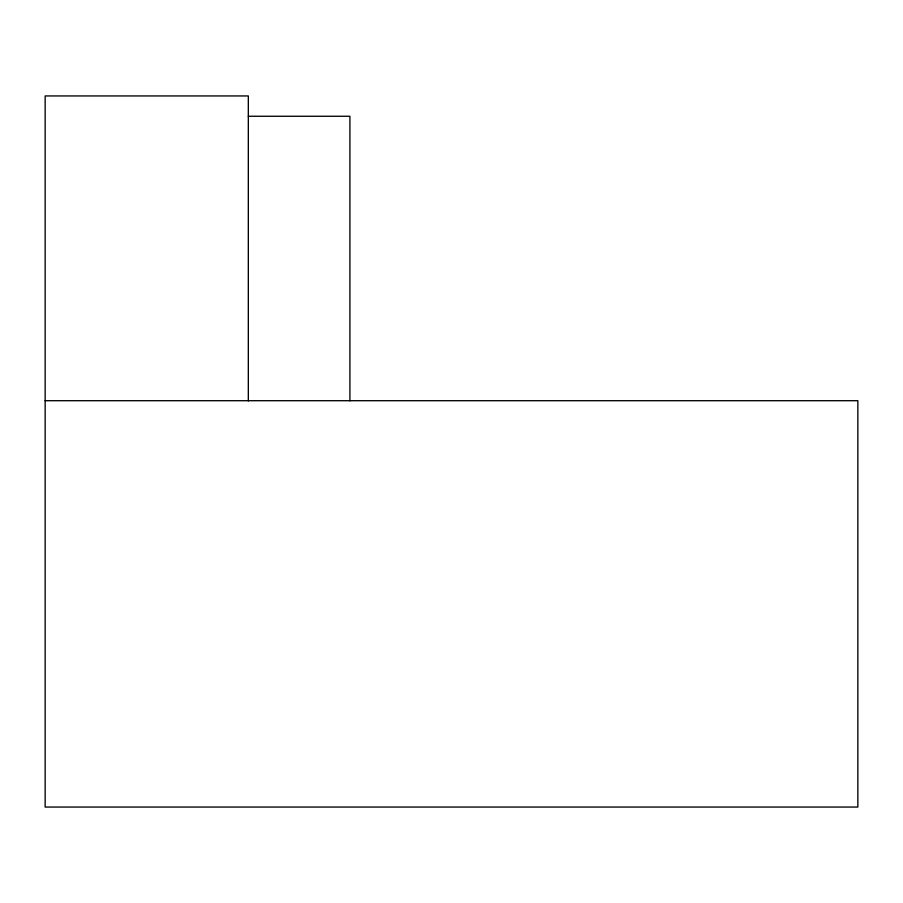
<?xml version="1.0" encoding="UTF-8"?>
<svg xmlns="http://www.w3.org/2000/svg" width="903" height="903" viewBox="0 0 903 903"><rect width="100%" height="100%" fill="white"/><g stroke="black" fill="none" stroke-linecap="round" stroke-linejoin="round"><path stroke-width="1.35" d="M248.325 116.261L349.912 116.261L349.912 400.853M45.15 400.706L857.85 400.706L857.85 807.056L45.15 807.056L45.15 95.944L248.325 95.944L248.325 400.943"/></g></svg>
